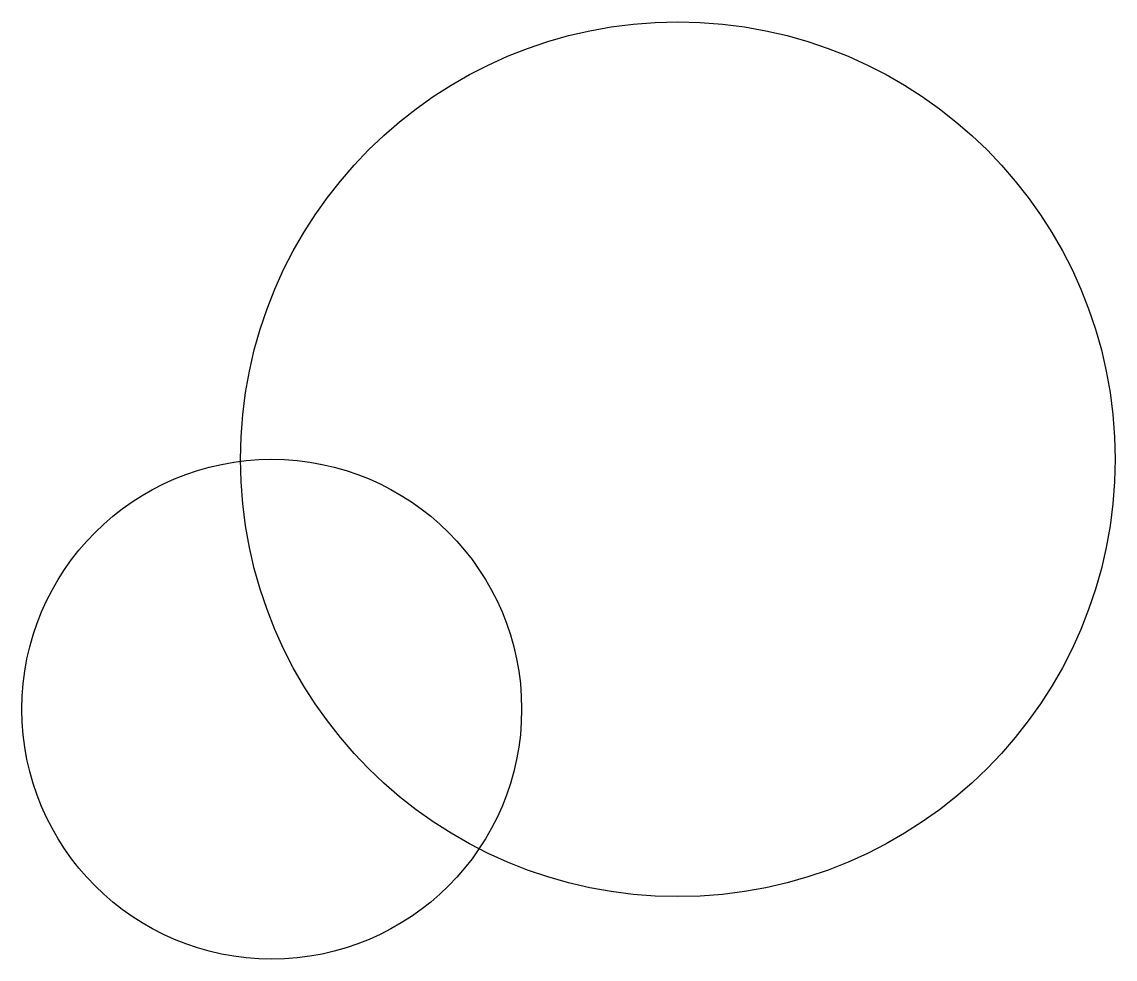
# Model space of a CAD drawing. Header units: millimetres. Extents: x 1.5 to 19, y 6 to 21.
import ezdxf

# ---------------------------------------------------------------- set-up
doc = ezdxf.new("R2010")
doc.units = ezdxf.units.MM
doc.layers.get('0').update_dxf_attribs({"lineweight": 25})

msp = doc.modelspace()

# ---------------------------------------------------------------- linework, layer by layer
for centre, radius in [((12, 14), 7), ((5.5, 10), 4)]:
    msp.add_circle(centre, radius)

doc.saveas('drawing.dxf')
